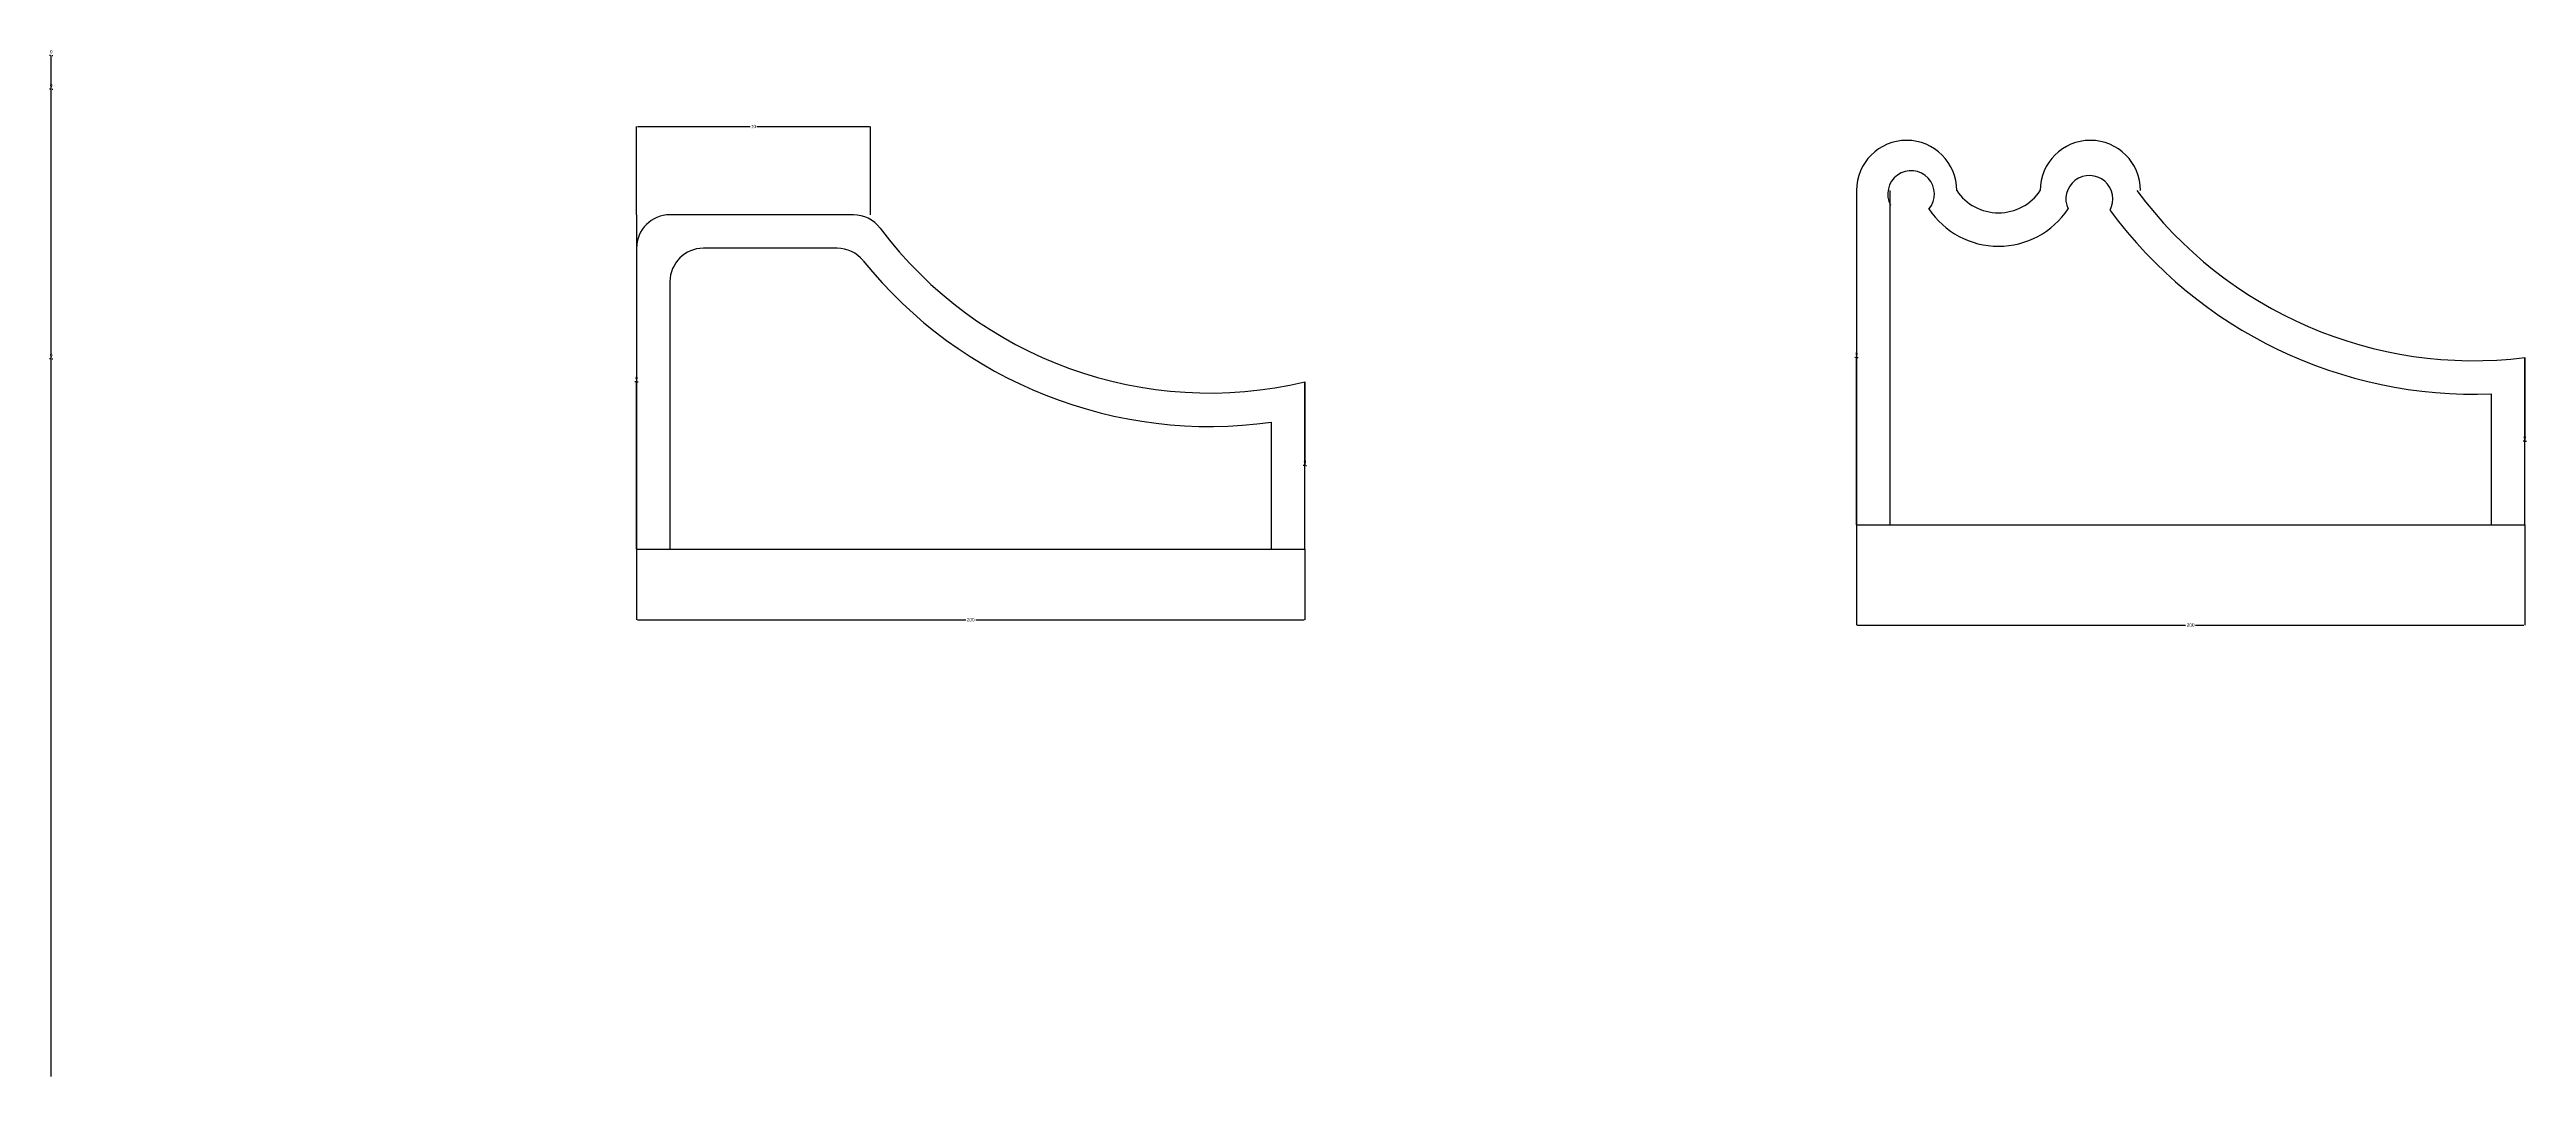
# Model space of a CAD drawing. Header units: metres. Extents: x 0 to 741, y 0 to 307.
import ezdxf

# ---------------------------------------------------------------- set-up
doc = ezdxf.new("R2010")
doc.units = ezdxf.units.M
doc.dimstyles.get("Standard").update_dxf_attribs({"dimtxt": 2.5, "dimasz": 2.5, "dimexe": 1.25, "dimexo": 0.625, "dimtad": 1, "dimcen": 2.5, "dimazin": 3, "dimtfac": 1, "dimtmove": 0, "dimatfit": 3})

# ---------------------------------------------------------------- blocks, each defined once
blk = doc.blocks.new('*D1')
for p, q in [((175.17, 257.79), (175.17, 284.19)), ((175.42, 284.19), (209.17, 284.19)), ((211.17, 284.19), (244.92, 284.19)), ((245.17, 257.79), (245.17, 284.19))]:
    blk.add_line(p, q)
at = {"layer": 'Defpoints'}
for p in [(175.17, 284.19), (175.17, 257.79), (245.17, 257.79)]:
    blk.add_point(p, dxfattribs=at)
at = {"insert": (210.17, 284.19), "char_height": 1, "attachment_point": 5}
blk.add_mtext('70', dxfattribs=at)
blk = doc.blocks.new('*D2')
for p, q in [((175.17, 257.79), (175.17, 207.79)), ((174.92, 207.79), (174.67, 207.79)), ((175.17, 157.79), (175.17, 207.79)), ((175.17, 207.79), (175.17, 207.79)), ((175.42, 207.79), (175.67, 207.79))]:
    blk.add_line(p, q)
at = {"layer": 'Defpoints'}
for p in [(175.17, 257.79), (175.17, 207.79), (175.17, 157.79)]:
    blk.add_point(p, dxfattribs=at)
at = {"insert": (175.17, 208.915), "char_height": 1, "attachment_point": 5}
blk.add_mtext('0', dxfattribs=at)
blk = doc.blocks.new('*D3')
for p, q in [((175.17, 157.79), (175.17, 136.63)), ((375.17, 157.79), (375.17, 136.63)), ((175.42, 136.63), (273.67, 136.63)), ((276.67, 136.63), (374.92, 136.63))]:
    blk.add_line(p, q)
at = {"layer": 'Defpoints'}
for p in [(175.17, 157.79), (375.17, 157.79), (175.17, 136.63)]:
    blk.add_point(p, dxfattribs=at)
at = {"insert": (275.17, 136.63), "char_height": 1, "attachment_point": 5}
blk.add_mtext('200', dxfattribs=at)
blk = doc.blocks.new('*D4')
for p, q in [((375.17, 207.79), (375.17, 182.79)), ((374.92, 182.79), (374.67, 182.79)), ((375.17, 157.79), (375.17, 182.79)), ((375.17, 182.79), (375.17, 182.79)), ((375.42, 182.79), (375.67, 182.79))]:
    blk.add_line(p, q)
at = {"layer": 'Defpoints'}
for p in [(375.17, 207.79), (375.17, 182.79), (375.17, 157.79)]:
    blk.add_point(p, dxfattribs=at)
at = {"insert": (375.17, 183.915), "char_height": 1, "attachment_point": 5}
blk.add_mtext('0', dxfattribs=at)
blk = doc.blocks.new('*D5')
for p, q in [((540.23, 165.06), (540.23, 135.03)), ((740.23, 165.06), (740.23, 135.03)), ((540.48, 135.03), (638.73, 135.03)), ((641.73, 135.03), (739.98, 135.03))]:
    blk.add_line(p, q)
at = {"layer": 'Defpoints'}
for p in [(540.23, 165.06), (740.23, 165.06), (540.23, 135.03)]:
    blk.add_point(p, dxfattribs=at)
at = {"insert": (640.23, 135.03), "char_height": 1, "attachment_point": 5}
blk.add_mtext('200', dxfattribs=at)
blk = doc.blocks.new('*D6')
for p, q in [((740.23, 215.06), (740.23, 190.06)), ((739.98, 190.06), (739.73, 190.06)), ((740.23, 165.06), (740.23, 190.06)), ((740.23, 190.06), (740.23, 190.06)), ((740.48, 190.06), (740.73, 190.06))]:
    blk.add_line(p, q)
at = {"layer": 'Defpoints'}
for p in [(740.23, 215.06), (740.23, 190.06), (740.23, 165.06)]:
    blk.add_point(p, dxfattribs=at)
at = {"insert": (740.23, 191.185), "char_height": 1, "attachment_point": 5}
blk.add_mtext('0', dxfattribs=at)
blk = doc.blocks.new('*D7')
for p, q in [((540.23, 265.06), (540.23, 215.06)), ((539.98, 215.06), (539.73, 215.06)), ((540.23, 165.06), (540.23, 215.06)), ((540.23, 215.06), (540.23, 215.06)), ((540.48, 215.06), (540.73, 215.06))]:
    blk.add_line(p, q)
at = {"layer": 'Defpoints'}
for p in [(540.23, 265.06), (540.23, 215.06), (540.23, 165.06)]:
    blk.add_point(p, dxfattribs=at)
at = {"insert": (540.23, 216.185), "char_height": 1, "attachment_point": 5}
blk.add_mtext('0', dxfattribs=at)
blk = doc.blocks.new('*D8')
for p, q in [((-0.25, 305.44), (-0.5, 305.44)), ((0, 0), (0, 305.44)), ((0, 0), (0, 305.44)), ((0, 305.44), (0, 305.44)), ((0.25, 305.44), (0.5, 305.44))]:
    blk.add_line(p, q)
at = {"layer": 'Defpoints'}
for p in [(0, 305.44), (0, 0), (0, 0)]:
    blk.add_point(p, dxfattribs=at)
at = {"insert": (0, 306.565), "char_height": 1, "attachment_point": 5}
blk.add_mtext('0', dxfattribs=at)
blk = doc.blocks.new('*D9')
for p, q in [((-0.25, 214.66), (-0.5, 214.66)), ((0, 0), (0, 214.66)), ((0, 0), (0, 214.66)), ((0, 214.66), (0, 214.66)), ((0.25, 214.66), (0.5, 214.66))]:
    blk.add_line(p, q)
at = {"layer": 'Defpoints'}
for p in [(0, 214.66), (0, 0), (0, 0)]:
    blk.add_point(p, dxfattribs=at)
at = {"insert": (0, 215.785), "char_height": 1, "attachment_point": 5}
blk.add_mtext('0', dxfattribs=at)
blk = doc.blocks.new('*D10')
for p, q in [((-0.25, 295.36), (-0.5, 295.36)), ((0, 0), (0, 295.36)), ((0, 0), (0, 295.36)), ((0, 295.36), (0, 295.36)), ((0.25, 295.36), (0.5, 295.36))]:
    blk.add_line(p, q)
at = {"layer": 'Defpoints'}
for p in [(0, 295.36), (0, 0), (0, 0)]:
    blk.add_point(p, dxfattribs=at)
at = {"insert": (0, 296.485), "char_height": 1, "attachment_point": 5}
blk.add_mtext('0', dxfattribs=at)

msp = doc.modelspace()

# ---------------------------------------------------------------- linework, layer by layer
for p, q in [((540.23, 265.06), (540.23, 165.06)), ((550.23, 265.06), (550.23, 165.06)), ((240.05, 257.79), (185.17, 257.79)), ((175.17, 247.79), (175.17, 157.79)), ((235.16, 247.79), (195.17, 247.79)), ((185.17, 237.79), (185.17, 157.79)), ((740.23, 165.06), (740.23, 215.06)), ((375.17, 157.79), (375.17, 207.79)), ((730.23, 165.06), (730.23, 204.23)), ((365.17, 157.79), (365.17, 195.75)), ((540.23, 165.06), (740.23, 165.06)), ((175.17, 157.79), (375.17, 157.79))]:
    msp.add_line(p, q)
for centre, radius, start, end in [((555.23, 265.06), 15, 0, 180), ((610.23, 265.06), 15, 0, 180), ((556.57, 264), 6.97, 319.96, 208.42), ((609.93, 262.49), 7.03, 331.41, 204.97), ((582.73, 273.38), 25.01, 213.64, 326.36), ((582.73, 273.38), 15.01, 213.64, 326.36), ((725.01, 339.47), 125.34, 216.42, 276.97), ((185.17, 247.79), 10, 90, 180), ((240.05, 247.79), 10, 36.88, 90), ((346.72, 327.83), 123.37, 216.88, 283.33), ((725.01, 339.47), 135.34, 216.42, 272.21), ((195.17, 237.79), 10, 90, 180), ((235.16, 237.79), 10, 38.91, 90), ((346.72, 327.83), 133.37, 218.91, 277.95)]:
    msp.add_arc(centre, radius, start, end)

# ---------------------------------------------------------------- dimensions: what is measured, and where the dimension line sits
for base, p1, p2, picture, middle in [((0, 305.44), (0, 0), (0, 0), '*D8', (0, 306.565)), ((0, 295.36), (0, 0), (0, 0), '*D10', (0, 296.485)), ((175.17, 284.19), (175.17, 257.79), (245.17, 257.79), '*D1', (210.17, 284.19)), ((540.23, 215.06), (540.23, 265.06), (540.23, 165.06), '*D7', (540.23, 216.185)), ((175.17, 207.79), (175.17, 257.79), (175.17, 157.79), '*D2', (175.17, 208.915)), ((0, 214.66), (0, 0), (0, 0), '*D9', (0, 215.785)), ((740.23, 190.06), (740.23, 215.06), (740.23, 165.06), '*D6', (740.23, 191.185)), ((375.17, 182.79), (375.17, 157.79), (375.17, 207.79), '*D4', (375.17, 183.915)), ((540.23, 135.03), (540.23, 165.06), (740.23, 165.06), '*D5', (640.23, 135.03)), ((175.17, 136.63), (175.17, 157.79), (375.17, 157.79), '*D3', (275.17, 136.63))]:
    dim = msp.add_linear_dim(base=base, p1=p1, p2=p2, dimstyle='Standard')
    dim.commit()
    dim.dimension.update_dxf_attribs({"geometry": picture, "text_midpoint": middle})

doc.saveas('drawing.dxf')
